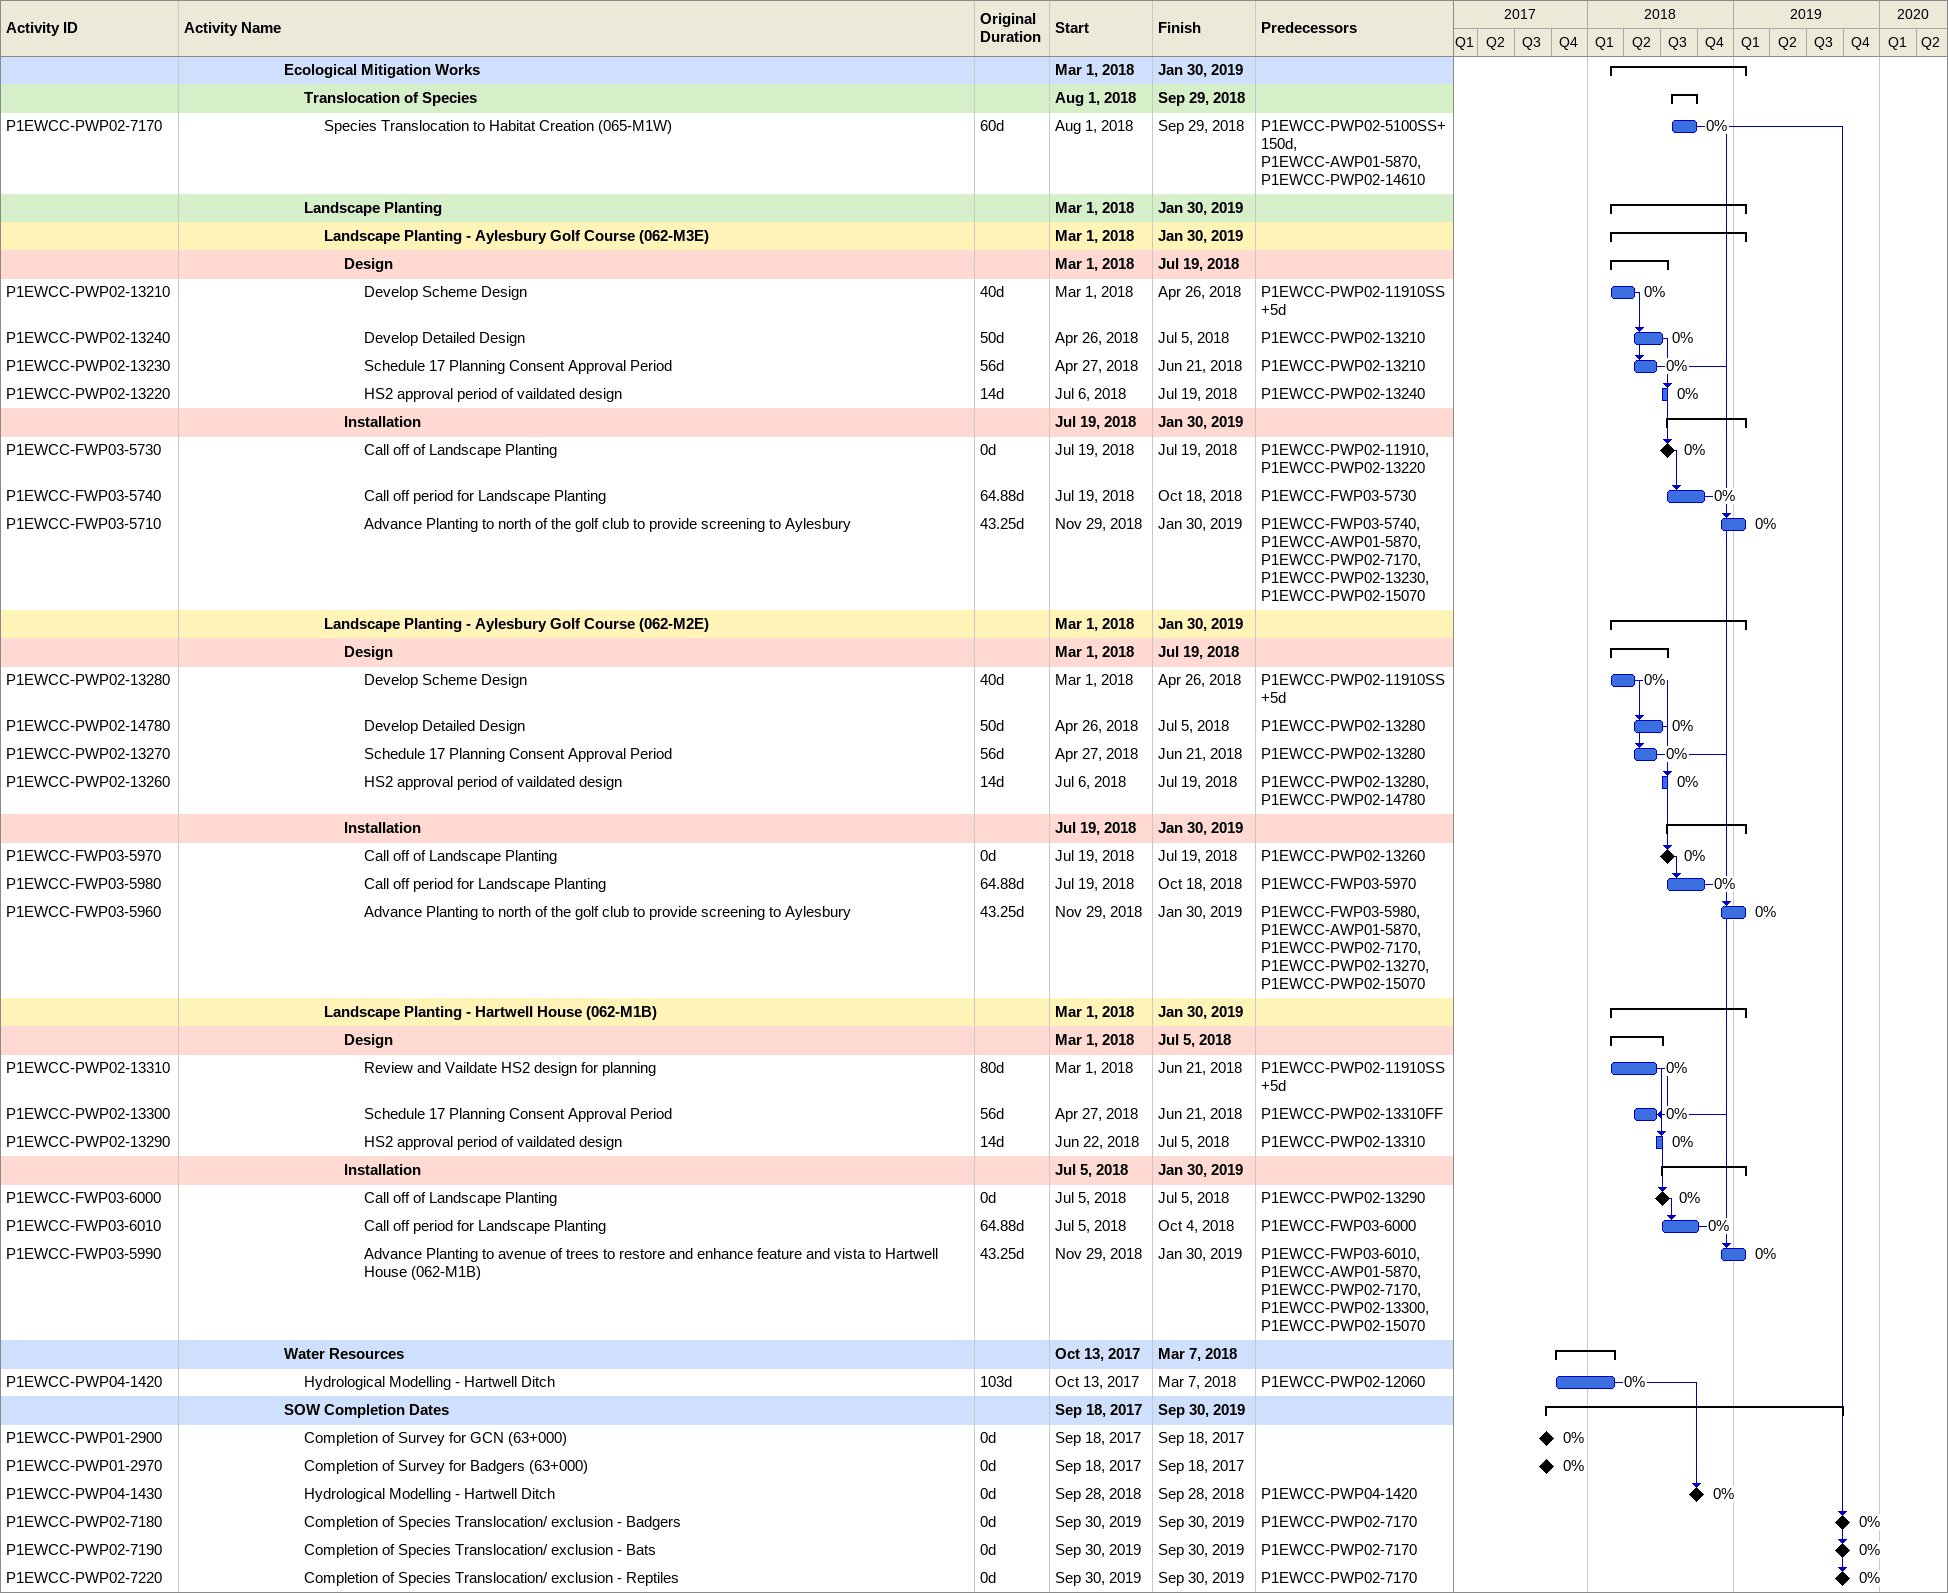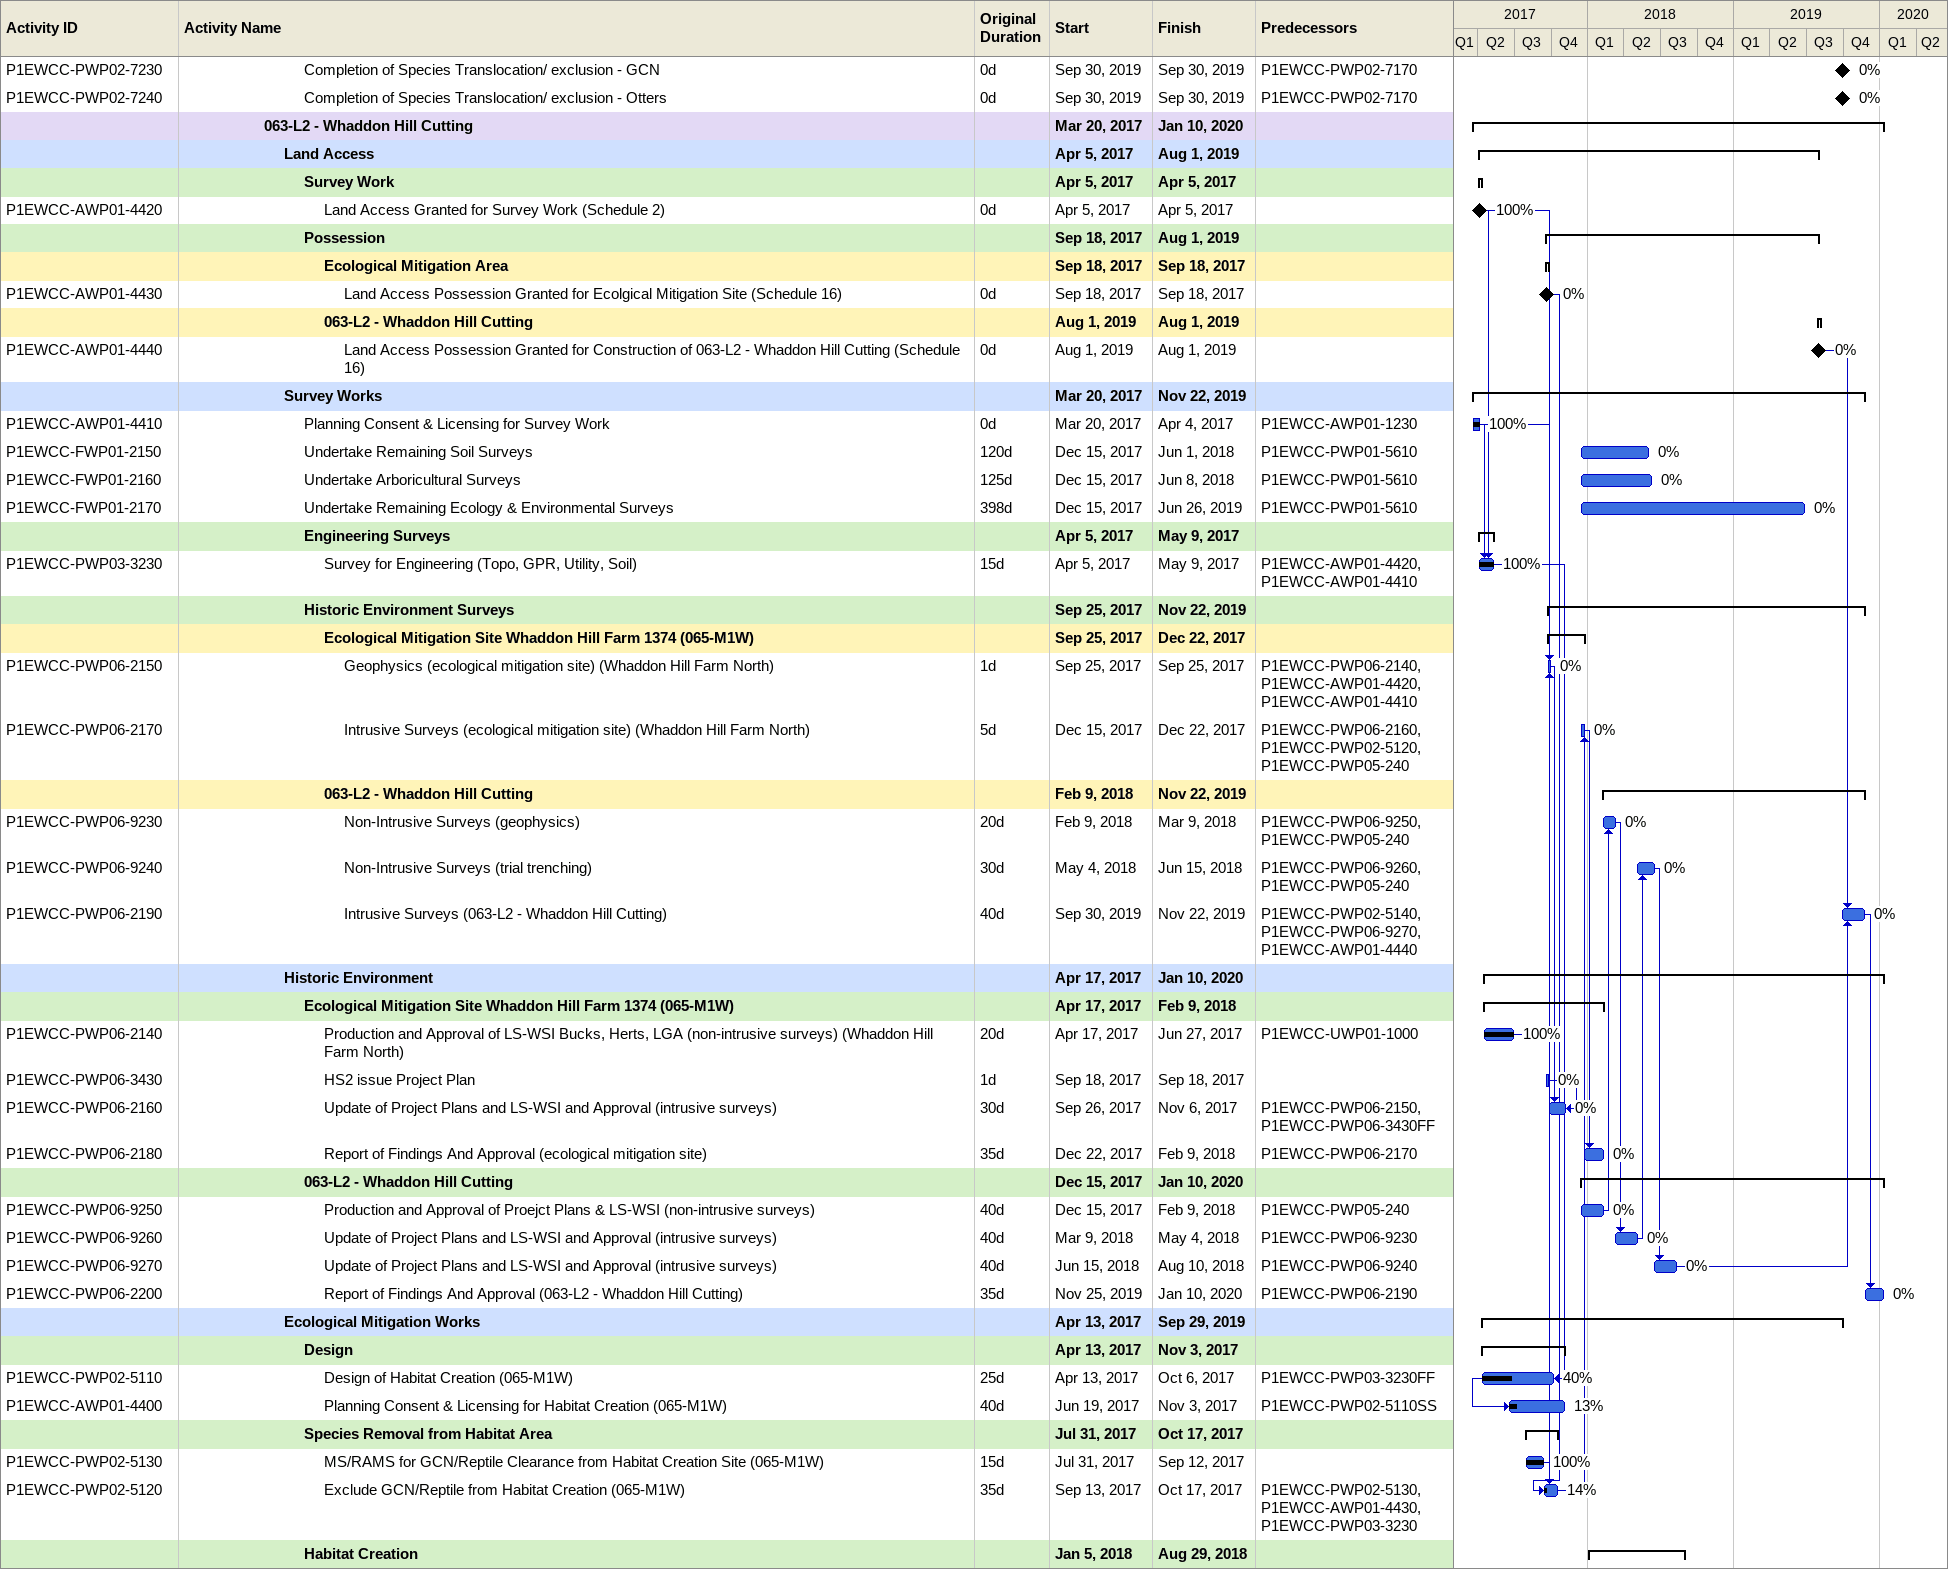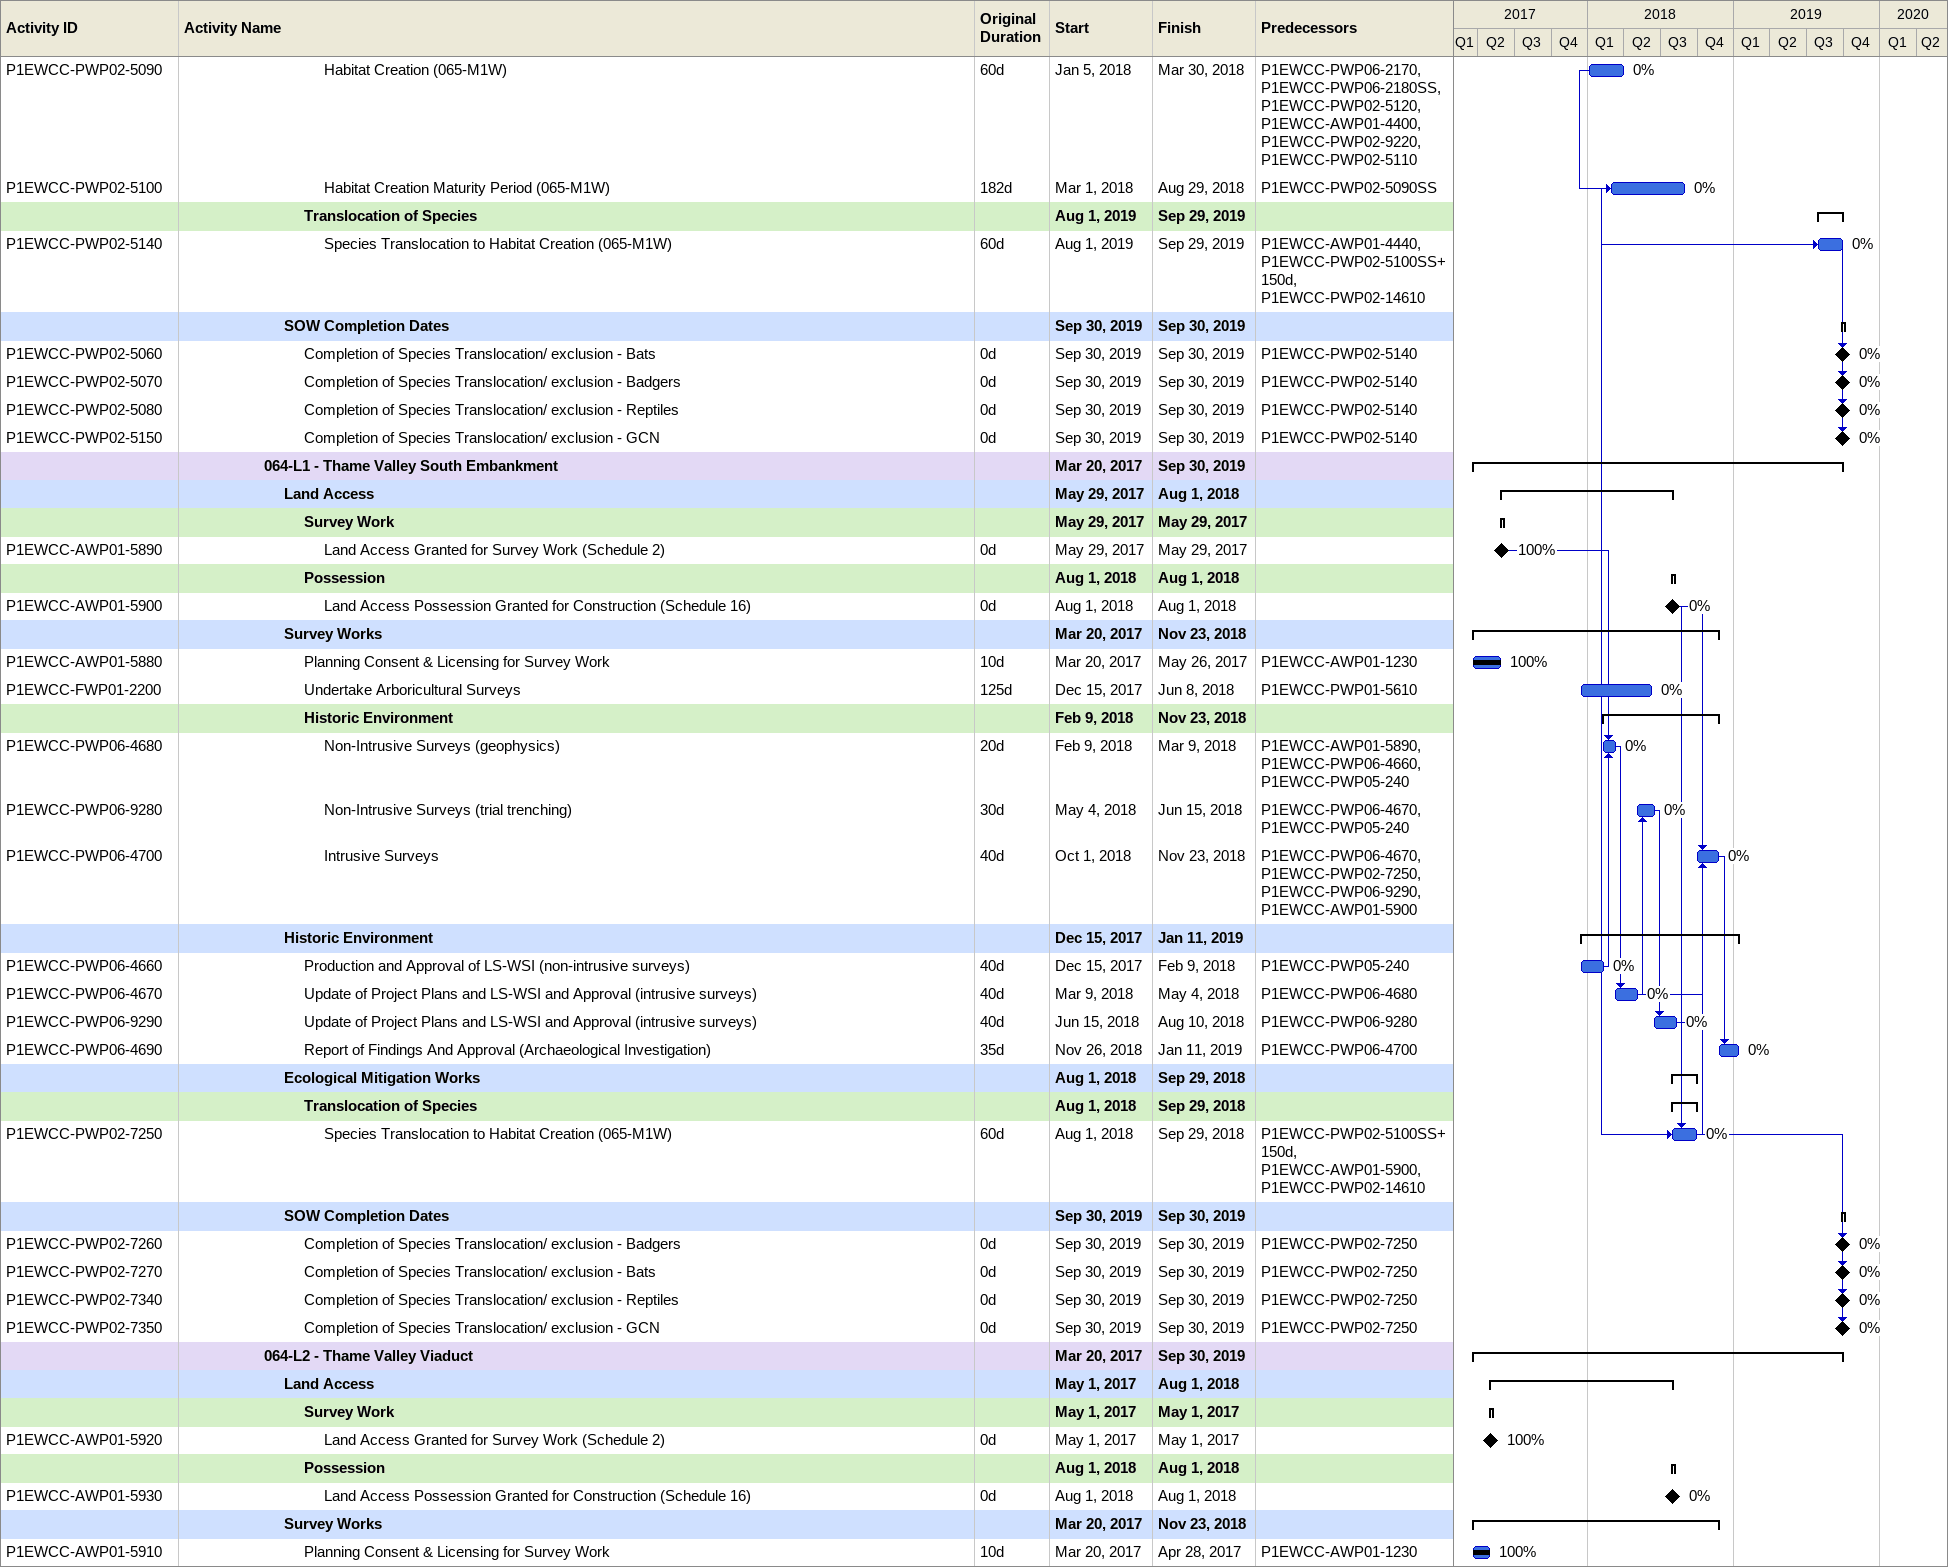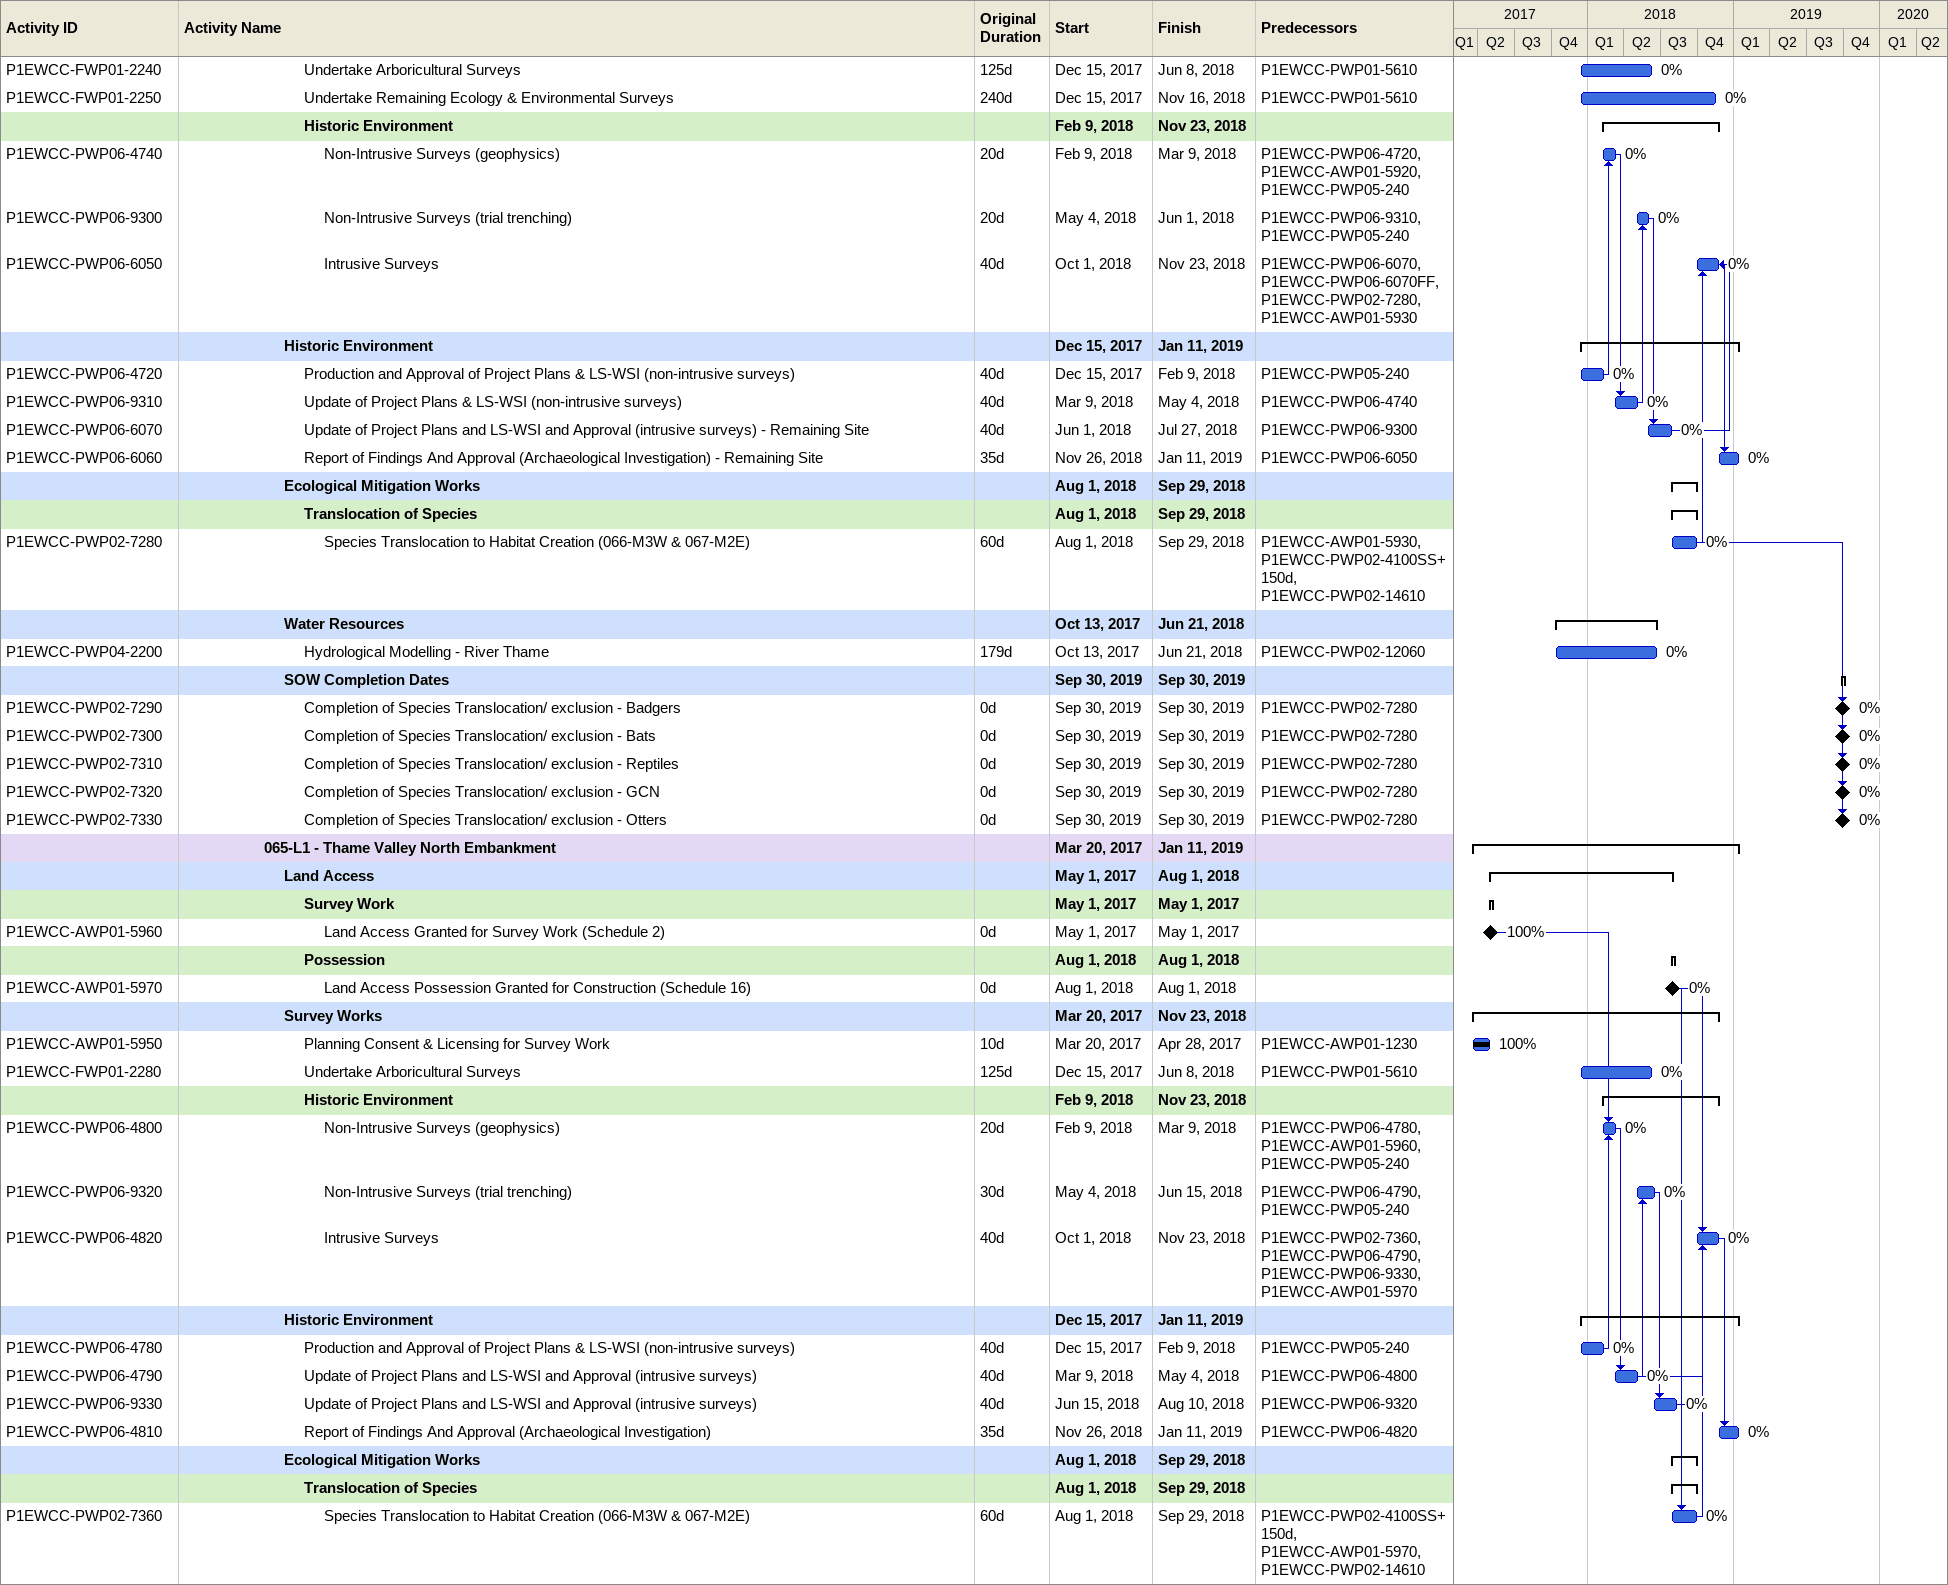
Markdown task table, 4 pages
| ID | Level | Task | Original duration | Start | Finish | Predecessors | % complete |
|---|---|---|---|---|---|---|---|
|  | 6 | **Ecological Mitigation Works** |  | 2018-03-01 | 2019-01-30 |  |  |
|  | 7 | **Translocation of Species** |  | 2018-08-01 | 2018-09-29 |  |  |
| P1EWCC-PWP02-7170 | 8 | Species Translocation to Habitat Creation (065-M1W) | 60d | 2018-08-01 | 2018-09-29 | P1EWCC-PWP02-5100SS+150d, P1EWCC-AWP01-5870, P1EWCC-PWP02-14610 | 0 |
|  | 7 | **Landscape Planting** |  | 2018-03-01 | 2019-01-30 |  |  |
|  | 8 | **Landscape Planting - Aylesbury Golf Course (062-M3E)** |  | 2018-03-01 | 2019-01-30 |  |  |
|  | 9 | **Design** |  | 2018-03-01 | 2018-07-19 |  |  |
| P1EWCC-PWP02-13210 | 10 | Develop Scheme Design | 40d | 2018-03-01 | 2018-04-26 | P1EWCC-PWP02-11910SS+5d | 0 |
| P1EWCC-PWP02-13240 | 10 | Develop Detailed Design | 50d | 2018-04-26 | 2018-07-05 | P1EWCC-PWP02-13210 | 0 |
| P1EWCC-PWP02-13230 | 10 | Schedule 17 Planning Consent Approval Period | 56d | 2018-04-27 | 2018-06-21 | P1EWCC-PWP02-13210 | 0 |
| P1EWCC-PWP02-13220 | 10 | HS2 approval period of vaildated design | 14d | 2018-07-06 | 2018-07-19 | P1EWCC-PWP02-13240 | 0 |
|  | 9 | **Installation** |  | 2018-07-19 | 2019-01-30 |  |  |
| P1EWCC-FWP03-5730 | 10 | Call off of Landscape Planting | 0d | 2018-07-19 | 2018-07-19 | P1EWCC-PWP02-11910, P1EWCC-PWP02-13220 | 0 |
| P1EWCC-FWP03-5740 | 10 | Call off period for Landscape Planting | 64.88d | 2018-07-19 | 2018-10-18 | P1EWCC-FWP03-5730 | 0 |
| P1EWCC-FWP03-5710 | 10 | Advance Planting to north of the golf club to provide screening to Aylesbury | 43.25d | 2018-11-29 | 2019-01-30 | P1EWCC-FWP03-5740, P1EWCC-AWP01-5870, P1EWCC-PWP02-7170, P1EWCC-PWP02-13230, P1EWCC-PWP02-15070 | 0 |
|  | 8 | **Landscape Planting - Aylesbury Golf Course (062-M2E)** |  | 2018-03-01 | 2019-01-30 |  |  |
|  | 9 | **Design** |  | 2018-03-01 | 2018-07-19 |  |  |
| P1EWCC-PWP02-13280 | 10 | Develop Scheme Design | 40d | 2018-03-01 | 2018-04-26 | P1EWCC-PWP02-11910SS+5d | 0 |
| P1EWCC-PWP02-14780 | 10 | Develop Detailed Design | 50d | 2018-04-26 | 2018-07-05 | P1EWCC-PWP02-13280 | 0 |
| P1EWCC-PWP02-13270 | 10 | Schedule 17 Planning Consent Approval Period | 56d | 2018-04-27 | 2018-06-21 | P1EWCC-PWP02-13280 | 0 |
| P1EWCC-PWP02-13260 | 10 | HS2 approval period of vaildated design | 14d | 2018-07-06 | 2018-07-19 | P1EWCC-PWP02-13280, P1EWCC-PWP02-14780 | 0 |
|  | 9 | **Installation** |  | 2018-07-19 | 2019-01-30 |  |  |
| P1EWCC-FWP03-5970 | 10 | Call off of Landscape Planting | 0d | 2018-07-19 | 2018-07-19 | P1EWCC-PWP02-13260 | 0 |
| P1EWCC-FWP03-5980 | 10 | Call off period for Landscape Planting | 64.88d | 2018-07-19 | 2018-10-18 | P1EWCC-FWP03-5970 | 0 |
| P1EWCC-FWP03-5960 | 10 | Advance Planting to north of the golf club to provide screening to Aylesbury | 43.25d | 2018-11-29 | 2019-01-30 | P1EWCC-FWP03-5980, P1EWCC-AWP01-5870, P1EWCC-PWP02-7170, P1EWCC-PWP02-13270, P1EWCC-PWP02-15070 | 0 |
|  | 8 | **Landscape Planting - Hartwell House (062-M1B)** |  | 2018-03-01 | 2019-01-30 |  |  |
|  | 9 | **Design** |  | 2018-03-01 | 2018-07-05 |  |  |
| P1EWCC-PWP02-13310 | 10 | Review and Vaildate HS2 design for planning | 80d | 2018-03-01 | 2018-06-21 | P1EWCC-PWP02-11910SS+5d | 0 |
| P1EWCC-PWP02-13300 | 10 | Schedule 17 Planning Consent Approval Period | 56d | 2018-04-27 | 2018-06-21 | P1EWCC-PWP02-13310FF | 0 |
| P1EWCC-PWP02-13290 | 10 | HS2 approval period of vaildated design | 14d | 2018-06-22 | 2018-07-05 | P1EWCC-PWP02-13310 | 0 |
|  | 9 | **Installation** |  | 2018-07-05 | 2019-01-30 |  |  |
| P1EWCC-FWP03-6000 | 10 | Call off of Landscape Planting | 0d | 2018-07-05 | 2018-07-05 | P1EWCC-PWP02-13290 | 0 |
| P1EWCC-FWP03-6010 | 10 | Call off period for Landscape Planting | 64.88d | 2018-07-05 | 2018-10-04 | P1EWCC-FWP03-6000 | 0 |
| P1EWCC-FWP03-5990 | 10 | Advance Planting to avenue of trees to restore and enhance feature and vista to Hartwell House (062-M1B) | 43.25d | 2018-11-29 | 2019-01-30 | P1EWCC-FWP03-6010, P1EWCC-AWP01-5870, P1EWCC-PWP02-7170, P1EWCC-PWP02-13300, P1EWCC-PWP02-15070 | 0 |
|  | 6 | **Water Resources** |  | 2017-10-13 | 2018-03-07 |  |  |
| P1EWCC-PWP04-1420 | 7 | Hydrological Modelling - Hartwell Ditch | 103d | 2017-10-13 | 2018-03-07 | P1EWCC-PWP02-12060 | 0 |
|  | 6 | **SOW Completion Dates** |  | 2017-09-18 | 2019-09-30 |  |  |
| P1EWCC-PWP01-2900 | 7 | Completion of Survey for GCN (63+000) | 0d | 2017-09-18 | 2017-09-18 |  | 0 |
| P1EWCC-PWP01-2970 | 7 | Completion of Survey for Badgers (63+000) | 0d | 2017-09-18 | 2017-09-18 |  | 0 |
| P1EWCC-PWP04-1430 | 7 | Hydrological Modelling - Hartwell Ditch | 0d | 2018-09-28 | 2018-09-28 | P1EWCC-PWP04-1420 | 0 |
| P1EWCC-PWP02-7180 | 7 | Completion of Species Translocation/ exclusion - Badgers | 0d | 2019-09-30 | 2019-09-30 | P1EWCC-PWP02-7170 | 0 |
| P1EWCC-PWP02-7190 | 7 | Completion of Species Translocation/ exclusion - Bats | 0d | 2019-09-30 | 2019-09-30 | P1EWCC-PWP02-7170 | 0 |
| P1EWCC-PWP02-7220 | 7 | Completion of Species Translocation/ exclusion - Reptiles | 0d | 2019-09-30 | 2019-09-30 | P1EWCC-PWP02-7170 | 0 |
| P1EWCC-PWP02-7230 | 7 | Completion of Species Translocation/ exclusion - GCN | 0d | 2019-09-30 | 2019-09-30 | P1EWCC-PWP02-7170 | 0 |
| P1EWCC-PWP02-7240 | 7 | Completion of Species Translocation/ exclusion - Otters | 0d | 2019-09-30 | 2019-09-30 | P1EWCC-PWP02-7170 | 0 |
|  | 5 | **063-L2 - Whaddon Hill Cutting** |  | 2017-03-20 | 2020-01-10 |  |  |
|  | 6 | **Land Access** |  | 2017-04-05 | 2019-08-01 |  |  |
|  | 7 | **Survey Work** |  | 2017-04-05 | 2017-04-05 |  |  |
| P1EWCC-AWP01-4420 | 8 | Land Access Granted for Survey Work (Schedule 2) | 0d | 2017-04-05 | 2017-04-05 |  | 100 |
|  | 7 | **Possession** |  | 2017-09-18 | 2019-08-01 |  |  |
|  | 8 | **Ecological Mitigation Area** |  | 2017-09-18 | 2017-09-18 |  |  |
| P1EWCC-AWP01-4430 | 9 | Land Access Possession Granted for Ecolgical Mitigation Site (Schedule 16) | 0d | 2017-09-18 | 2017-09-18 |  | 0 |
|  | 8 | **063-L2 - Whaddon Hill Cutting** |  | 2019-08-01 | 2019-08-01 |  |  |
| P1EWCC-AWP01-4440 | 9 | Land Access Possession Granted for Construction of 063-L2 - Whaddon Hill Cutting (Schedule 16) | 0d | 2019-08-01 | 2019-08-01 |  | 0 |
|  | 6 | **Survey Works** |  | 2017-03-20 | 2019-11-22 |  |  |
| P1EWCC-AWP01-4410 | 7 | Planning Consent & Licensing for Survey Work | 0d | 2017-03-20 | 2017-04-04 | P1EWCC-AWP01-1230 | 100 |
| P1EWCC-FWP01-2150 | 7 | Undertake Remaining Soil Surveys | 120d | 2017-12-15 | 2018-06-01 | P1EWCC-PWP01-5610 | 0 |
| P1EWCC-FWP01-2160 | 7 | Undertake Arboricultural Surveys | 125d | 2017-12-15 | 2018-06-08 | P1EWCC-PWP01-5610 | 0 |
| P1EWCC-FWP01-2170 | 7 | Undertake Remaining Ecology & Environmental Surveys | 398d | 2017-12-15 | 2019-06-26 | P1EWCC-PWP01-5610 | 0 |
|  | 7 | **Engineering Surveys** |  | 2017-04-05 | 2017-05-09 |  |  |
| P1EWCC-PWP03-3230 | 8 | Survey for Engineering (Topo, GPR, Utility, Soil) | 15d | 2017-04-05 | 2017-05-09 | P1EWCC-AWP01-4420, P1EWCC-AWP01-4410 | 100 |
|  | 7 | **Historic Environment Surveys** |  | 2017-09-25 | 2019-11-22 |  |  |
|  | 8 | **Ecological Mitigation Site Whaddon Hill Farm 1374 (065-M1W)** |  | 2017-09-25 | 2017-12-22 |  |  |
| P1EWCC-PWP06-2150 | 9 | Geophysics (ecological mitigation site) (Whaddon Hill Farm North) | 1d | 2017-09-25 | 2017-09-25 | P1EWCC-PWP06-2140, P1EWCC-AWP01-4420, P1EWCC-AWP01-4410 | 0 |
| P1EWCC-PWP06-2170 | 9 | Intrusive Surveys (ecological mitigation site) (Whaddon Hill Farm North) | 5d | 2017-12-15 | 2017-12-22 | P1EWCC-PWP06-2160, P1EWCC-PWP02-5120, P1EWCC-PWP05-240 | 0 |
|  | 8 | **063-L2 - Whaddon Hill Cutting** |  | 2018-02-09 | 2019-11-22 |  |  |
| P1EWCC-PWP06-9230 | 9 | Non-Intrusive Surveys (geophysics) | 20d | 2018-02-09 | 2018-03-09 | P1EWCC-PWP06-9250, P1EWCC-PWP05-240 | 0 |
| P1EWCC-PWP06-9240 | 9 | Non-Intrusive Surveys (trial trenching) | 30d | 2018-05-04 | 2018-06-15 | P1EWCC-PWP06-9260, P1EWCC-PWP05-240 | 0 |
| P1EWCC-PWP06-2190 | 9 | Intrusive Surveys (063-L2 - Whaddon Hill Cutting) | 40d | 2019-09-30 | 2019-11-22 | P1EWCC-PWP02-5140, P1EWCC-PWP06-9270, P1EWCC-AWP01-4440 | 0 |
|  | 6 | **Historic Environment** |  | 2017-04-17 | 2020-01-10 |  |  |
|  | 7 | **Ecological Mitigation Site Whaddon Hill Farm 1374 (065-M1W)** |  | 2017-04-17 | 2018-02-09 |  |  |
| P1EWCC-PWP06-2140 | 8 | Production and Approval of LS-WSI Bucks, Herts, LGA (non-intrusive surveys) (Whaddon Hill Farm North) | 20d | 2017-04-17 | 2017-06-27 | P1EWCC-UWP01-1000 | 100 |
| P1EWCC-PWP06-3430 | 8 | HS2 issue Project Plan | 1d | 2017-09-18 | 2017-09-18 |  | 0 |
| P1EWCC-PWP06-2160 | 8 | Update of Project Plans and LS-WSI and Approval (intrusive surveys) | 30d | 2017-09-26 | 2017-11-06 | P1EWCC-PWP06-2150, P1EWCC-PWP06-3430FF | 0 |
| P1EWCC-PWP06-2180 | 8 | Report of Findings And Approval (ecological mitigation site) | 35d | 2017-12-22 | 2018-02-09 | P1EWCC-PWP06-2170 | 0 |
|  | 7 | **063-L2 - Whaddon Hill Cutting** |  | 2017-12-15 | 2020-01-10 |  |  |
| P1EWCC-PWP06-9250 | 8 | Production and Approval of Proejct Plans & LS-WSI (non-intrusive surveys) | 40d | 2017-12-15 | 2018-02-09 | P1EWCC-PWP05-240 | 0 |
| P1EWCC-PWP06-9260 | 8 | Update of Project Plans and LS-WSI and Approval (intrusive surveys) | 40d | 2018-03-09 | 2018-05-04 | P1EWCC-PWP06-9230 | 0 |
| P1EWCC-PWP06-9270 | 8 | Update of Project Plans and LS-WSI and Approval (intrusive surveys) | 40d | 2018-06-15 | 2018-08-10 | P1EWCC-PWP06-9240 | 0 |
| P1EWCC-PWP06-2200 | 8 | Report of Findings And Approval (063-L2 - Whaddon Hill Cutting) | 35d | 2019-11-25 | 2020-01-10 | P1EWCC-PWP06-2190 | 0 |
|  | 6 | **Ecological Mitigation Works** |  | 2017-04-13 | 2019-09-29 |  |  |
|  | 7 | **Design** |  | 2017-04-13 | 2017-11-03 |  |  |
| P1EWCC-PWP02-5110 | 8 | Design of Habitat Creation (065-M1W) | 25d | 2017-04-13 | 2017-10-06 | P1EWCC-PWP03-3230FF | 40 |
| P1EWCC-AWP01-4400 | 8 | Planning Consent & Licensing for Habitat Creation (065-M1W) | 40d | 2017-06-19 | 2017-11-03 | P1EWCC-PWP02-5110SS | 13 |
|  | 7 | **Species Removal from Habitat Area** |  | 2017-07-31 | 2017-10-17 |  |  |
| P1EWCC-PWP02-5130 | 8 | MS/RAMS for GCN/Reptile Clearance from Habitat Creation Site (065-M1W) | 15d | 2017-07-31 | 2017-09-12 |  | 100 |
| P1EWCC-PWP02-5120 | 8 | Exclude GCN/Reptile from Habitat Creation (065-M1W) | 35d | 2017-09-13 | 2017-10-17 | P1EWCC-PWP02-5130, P1EWCC-AWP01-4430, P1EWCC-PWP03-3230 | 14 |
|  | 7 | **Habitat Creation** |  | 2018-01-05 | 2018-08-29 |  |  |
| P1EWCC-PWP02-5090 | 8 | Habitat Creation (065-M1W) | 60d | 2018-01-05 | 2018-03-30 | P1EWCC-PWP06-2170, P1EWCC-PWP06-2180SS, P1EWCC-PWP02-5120, P1EWCC-AWP01-4400, P1EWCC-PWP02-9220, P1EWCC-PWP02-5110 | 0 |
| P1EWCC-PWP02-5100 | 8 | Habitat Creation Maturity Period (065-M1W) | 182d | 2018-03-01 | 2018-08-29 | P1EWCC-PWP02-5090SS | 0 |
|  | 7 | **Translocation of Species** |  | 2019-08-01 | 2019-09-29 |  |  |
| P1EWCC-PWP02-5140 | 8 | Species Translocation to Habitat Creation (065-M1W) | 60d | 2019-08-01 | 2019-09-29 | P1EWCC-AWP01-4440, P1EWCC-PWP02-5100SS+150d, P1EWCC-PWP02-14610 | 0 |
|  | 6 | **SOW Completion Dates** |  | 2019-09-30 | 2019-09-30 |  |  |
| P1EWCC-PWP02-5060 | 7 | Completion of Species Translocation/ exclusion - Bats | 0d | 2019-09-30 | 2019-09-30 | P1EWCC-PWP02-5140 | 0 |
| P1EWCC-PWP02-5070 | 7 | Completion of Species Translocation/ exclusion - Badgers | 0d | 2019-09-30 | 2019-09-30 | P1EWCC-PWP02-5140 | 0 |
| P1EWCC-PWP02-5080 | 7 | Completion of Species Translocation/ exclusion - Reptiles | 0d | 2019-09-30 | 2019-09-30 | P1EWCC-PWP02-5140 | 0 |
| P1EWCC-PWP02-5150 | 7 | Completion of Species Translocation/ exclusion - GCN | 0d | 2019-09-30 | 2019-09-30 | P1EWCC-PWP02-5140 | 0 |
|  | 5 | **064-L1 - Thame Valley South Embankment** |  | 2017-03-20 | 2019-09-30 |  |  |
|  | 6 | **Land Access** |  | 2017-05-29 | 2018-08-01 |  |  |
|  | 7 | **Survey Work** |  | 2017-05-29 | 2017-05-29 |  |  |
| P1EWCC-AWP01-5890 | 8 | Land Access Granted for Survey Work (Schedule 2) | 0d | 2017-05-29 | 2017-05-29 |  | 100 |
|  | 7 | **Possession** |  | 2018-08-01 | 2018-08-01 |  |  |
| P1EWCC-AWP01-5900 | 8 | Land Access Possession Granted for Construction (Schedule 16) | 0d | 2018-08-01 | 2018-08-01 |  | 0 |
|  | 6 | **Survey Works** |  | 2017-03-20 | 2018-11-23 |  |  |
| P1EWCC-AWP01-5880 | 7 | Planning Consent & Licensing for Survey Work | 10d | 2017-03-20 | 2017-05-26 | P1EWCC-AWP01-1230 | 100 |
| P1EWCC-FWP01-2200 | 7 | Undertake Arboricultural Surveys | 125d | 2017-12-15 | 2018-06-08 | P1EWCC-PWP01-5610 | 0 |
|  | 7 | **Historic Environment** |  | 2018-02-09 | 2018-11-23 |  |  |
| P1EWCC-PWP06-4680 | 8 | Non-Intrusive Surveys (geophysics) | 20d | 2018-02-09 | 2018-03-09 | P1EWCC-AWP01-5890, P1EWCC-PWP06-4660, P1EWCC-PWP05-240 | 0 |
| P1EWCC-PWP06-9280 | 8 | Non-Intrusive Surveys (trial trenching) | 30d | 2018-05-04 | 2018-06-15 | P1EWCC-PWP06-4670, P1EWCC-PWP05-240 | 0 |
| P1EWCC-PWP06-4700 | 8 | Intrusive Surveys | 40d | 2018-10-01 | 2018-11-23 | P1EWCC-PWP06-4670, P1EWCC-PWP02-7250, P1EWCC-PWP06-9290, P1EWCC-AWP01-5900 | 0 |
|  | 6 | **Historic Environment** |  | 2017-12-15 | 2019-01-11 |  |  |
| P1EWCC-PWP06-4660 | 7 | Production and Approval of LS-WSI (non-intrusive surveys) | 40d | 2017-12-15 | 2018-02-09 | P1EWCC-PWP05-240 | 0 |
| P1EWCC-PWP06-4670 | 7 | Update of Project Plans and LS-WSI and Approval (intrusive surveys) | 40d | 2018-03-09 | 2018-05-04 | P1EWCC-PWP06-4680 | 0 |
| P1EWCC-PWP06-9290 | 7 | Update of Project Plans and LS-WSI and Approval (intrusive surveys) | 40d | 2018-06-15 | 2018-08-10 | P1EWCC-PWP06-9280 | 0 |
| P1EWCC-PWP06-4690 | 7 | Report of Findings And Approval (Archaeological Investigation) | 35d | 2018-11-26 | 2019-01-11 | P1EWCC-PWP06-4700 | 0 |
|  | 6 | **Ecological Mitigation Works** |  | 2018-08-01 | 2018-09-29 |  |  |
|  | 7 | **Translocation of Species** |  | 2018-08-01 | 2018-09-29 |  |  |
| P1EWCC-PWP02-7250 | 8 | Species Translocation to Habitat Creation (065-M1W) | 60d | 2018-08-01 | 2018-09-29 | P1EWCC-PWP02-5100SS+150d, P1EWCC-AWP01-5900, P1EWCC-PWP02-14610 | 0 |
|  | 6 | **SOW Completion Dates** |  | 2019-09-30 | 2019-09-30 |  |  |
| P1EWCC-PWP02-7260 | 7 | Completion of Species Translocation/ exclusion - Badgers | 0d | 2019-09-30 | 2019-09-30 | P1EWCC-PWP02-7250 | 0 |
| P1EWCC-PWP02-7270 | 7 | Completion of Species Translocation/ exclusion - Bats | 0d | 2019-09-30 | 2019-09-30 | P1EWCC-PWP02-7250 | 0 |
| P1EWCC-PWP02-7340 | 7 | Completion of Species Translocation/ exclusion - Reptiles | 0d | 2019-09-30 | 2019-09-30 | P1EWCC-PWP02-7250 | 0 |
| P1EWCC-PWP02-7350 | 7 | Completion of Species Translocation/ exclusion - GCN | 0d | 2019-09-30 | 2019-09-30 | P1EWCC-PWP02-7250 | 0 |
|  | 5 | **064-L2 - Thame Valley Viaduct** |  | 2017-03-20 | 2019-09-30 |  |  |
|  | 6 | **Land Access** |  | 2017-05-01 | 2018-08-01 |  |  |
|  | 7 | **Survey Work** |  | 2017-05-01 | 2017-05-01 |  |  |
| P1EWCC-AWP01-5920 | 8 | Land Access Granted for Survey Work (Schedule 2) | 0d | 2017-05-01 | 2017-05-01 |  | 100 |
|  | 7 | **Possession** |  | 2018-08-01 | 2018-08-01 |  |  |
| P1EWCC-AWP01-5930 | 8 | Land Access Possession Granted for Construction (Schedule 16) | 0d | 2018-08-01 | 2018-08-01 |  | 0 |
|  | 6 | **Survey Works** |  | 2017-03-20 | 2018-11-23 |  |  |
| P1EWCC-AWP01-5910 | 7 | Planning Consent & Licensing for Survey Work | 10d | 2017-03-20 | 2017-04-28 | P1EWCC-AWP01-1230 | 100 |
| P1EWCC-FWP01-2240 | 7 | Undertake Arboricultural Surveys | 125d | 2017-12-15 | 2018-06-08 | P1EWCC-PWP01-5610 | 0 |
| P1EWCC-FWP01-2250 | 7 | Undertake Remaining Ecology & Environmental Surveys | 240d | 2017-12-15 | 2018-11-16 | P1EWCC-PWP01-5610 | 0 |
|  | 7 | **Historic Environment** |  | 2018-02-09 | 2018-11-23 |  |  |
| P1EWCC-PWP06-4740 | 8 | Non-Intrusive Surveys (geophysics) | 20d | 2018-02-09 | 2018-03-09 | P1EWCC-PWP06-4720, P1EWCC-AWP01-5920, P1EWCC-PWP05-240 | 0 |
| P1EWCC-PWP06-9300 | 8 | Non-Intrusive Surveys (trial trenching) | 20d | 2018-05-04 | 2018-06-01 | P1EWCC-PWP06-9310, P1EWCC-PWP05-240 | 0 |
| P1EWCC-PWP06-6050 | 8 | Intrusive Surveys | 40d | 2018-10-01 | 2018-11-23 | P1EWCC-PWP06-6070, P1EWCC-PWP06-6070FF, P1EWCC-PWP02-7280, P1EWCC-AWP01-5930 | 0 |
|  | 6 | **Historic Environment** |  | 2017-12-15 | 2019-01-11 |  |  |
| P1EWCC-PWP06-4720 | 7 | Production and Approval of Project Plans & LS-WSI (non-intrusive surveys) | 40d | 2017-12-15 | 2018-02-09 | P1EWCC-PWP05-240 | 0 |
| P1EWCC-PWP06-9310 | 7 | Update of Project Plans & LS-WSI (non-intrusive surveys) | 40d | 2018-03-09 | 2018-05-04 | P1EWCC-PWP06-4740 | 0 |
| P1EWCC-PWP06-6070 | 7 | Update of Project Plans and LS-WSI and Approval (intrusive surveys) - Remaining Site | 40d | 2018-06-01 | 2018-07-27 | P1EWCC-PWP06-9300 | 0 |
| P1EWCC-PWP06-6060 | 7 | Report of Findings And Approval (Archaeological Investigation) - Remaining Site | 35d | 2018-11-26 | 2019-01-11 | P1EWCC-PWP06-6050 | 0 |
|  | 6 | **Ecological Mitigation Works** |  | 2018-08-01 | 2018-09-29 |  |  |
|  | 7 | **Translocation of Species** |  | 2018-08-01 | 2018-09-29 |  |  |
| P1EWCC-PWP02-7280 | 8 | Species Translocation to Habitat Creation (066-M3W & 067-M2E) | 60d | 2018-08-01 | 2018-09-29 | P1EWCC-AWP01-5930, P1EWCC-PWP02-4100SS+150d, P1EWCC-PWP02-14610 | 0 |
|  | 6 | **Water Resources** |  | 2017-10-13 | 2018-06-21 |  |  |
| P1EWCC-PWP04-2200 | 7 | Hydrological Modelling - River Thame | 179d | 2017-10-13 | 2018-06-21 | P1EWCC-PWP02-12060 | 0 |
|  | 6 | **SOW Completion Dates** |  | 2019-09-30 | 2019-09-30 |  |  |
| P1EWCC-PWP02-7290 | 7 | Completion of Species Translocation/ exclusion - Badgers | 0d | 2019-09-30 | 2019-09-30 | P1EWCC-PWP02-7280 | 0 |
| P1EWCC-PWP02-7300 | 7 | Completion of Species Translocation/ exclusion - Bats | 0d | 2019-09-30 | 2019-09-30 | P1EWCC-PWP02-7280 | 0 |
| P1EWCC-PWP02-7310 | 7 | Completion of Species Translocation/ exclusion - Reptiles | 0d | 2019-09-30 | 2019-09-30 | P1EWCC-PWP02-7280 | 0 |
| P1EWCC-PWP02-7320 | 7 | Completion of Species Translocation/ exclusion - GCN | 0d | 2019-09-30 | 2019-09-30 | P1EWCC-PWP02-7280 | 0 |
| P1EWCC-PWP02-7330 | 7 | Completion of Species Translocation/ exclusion - Otters | 0d | 2019-09-30 | 2019-09-30 | P1EWCC-PWP02-7280 | 0 |
|  | 5 | **065-L1 - Thame Valley North Embankment** |  | 2017-03-20 | 2019-01-11 |  |  |
|  | 6 | **Land Access** |  | 2017-05-01 | 2018-08-01 |  |  |
|  | 7 | **Survey Work** |  | 2017-05-01 | 2017-05-01 |  |  |
| P1EWCC-AWP01-5960 | 8 | Land Access Granted for Survey Work (Schedule 2) | 0d | 2017-05-01 | 2017-05-01 |  | 100 |
|  | 7 | **Possession** |  | 2018-08-01 | 2018-08-01 |  |  |
| P1EWCC-AWP01-5970 | 8 | Land Access Possession Granted for Construction (Schedule 16) | 0d | 2018-08-01 | 2018-08-01 |  | 0 |
|  | 6 | **Survey Works** |  | 2017-03-20 | 2018-11-23 |  |  |
| P1EWCC-AWP01-5950 | 7 | Planning Consent & Licensing for Survey Work | 10d | 2017-03-20 | 2017-04-28 | P1EWCC-AWP01-1230 | 100 |
| P1EWCC-FWP01-2280 | 7 | Undertake Arboricultural Surveys | 125d | 2017-12-15 | 2018-06-08 | P1EWCC-PWP01-5610 | 0 |
|  | 7 | **Historic Environment** |  | 2018-02-09 | 2018-11-23 |  |  |
| P1EWCC-PWP06-4800 | 8 | Non-Intrusive Surveys (geophysics) | 20d | 2018-02-09 | 2018-03-09 | P1EWCC-PWP06-4780, P1EWCC-AWP01-5960, P1EWCC-PWP05-240 | 0 |
| P1EWCC-PWP06-9320 | 8 | Non-Intrusive Surveys (trial trenching) | 30d | 2018-05-04 | 2018-06-15 | P1EWCC-PWP06-4790, P1EWCC-PWP05-240 | 0 |
| P1EWCC-PWP06-4820 | 8 | Intrusive Surveys | 40d | 2018-10-01 | 2018-11-23 | P1EWCC-PWP02-7360, P1EWCC-PWP06-4790, P1EWCC-PWP06-9330, P1EWCC-AWP01-5970 | 0 |
|  | 6 | **Historic Environment** |  | 2017-12-15 | 2019-01-11 |  |  |
| P1EWCC-PWP06-4780 | 7 | Production and Approval of Project Plans & LS-WSI (non-intrusive surveys) | 40d | 2017-12-15 | 2018-02-09 | P1EWCC-PWP05-240 | 0 |
| P1EWCC-PWP06-4790 | 7 | Update of Project Plans and LS-WSI and Approval (intrusive surveys) | 40d | 2018-03-09 | 2018-05-04 | P1EWCC-PWP06-4800 | 0 |
| P1EWCC-PWP06-9330 | 7 | Update of Project Plans and LS-WSI and Approval (intrusive surveys) | 40d | 2018-06-15 | 2018-08-10 | P1EWCC-PWP06-9320 | 0 |
| P1EWCC-PWP06-4810 | 7 | Report of Findings And Approval (Archaeological Investigation) | 35d | 2018-11-26 | 2019-01-11 | P1EWCC-PWP06-4820 | 0 |
|  | 6 | **Ecological Mitigation Works** |  | 2018-08-01 | 2018-09-29 |  |  |
|  | 7 | **Translocation of Species** |  | 2018-08-01 | 2018-09-29 |  |  |
| P1EWCC-PWP02-7360 | 8 | Species Translocation to Habitat Creation (066-M3W & 067-M2E) | 60d | 2018-08-01 | 2018-09-29 | P1EWCC-PWP02-4100SS+150d, P1EWCC-AWP01-5970, P1EWCC-PWP02-14610 | 0 |
